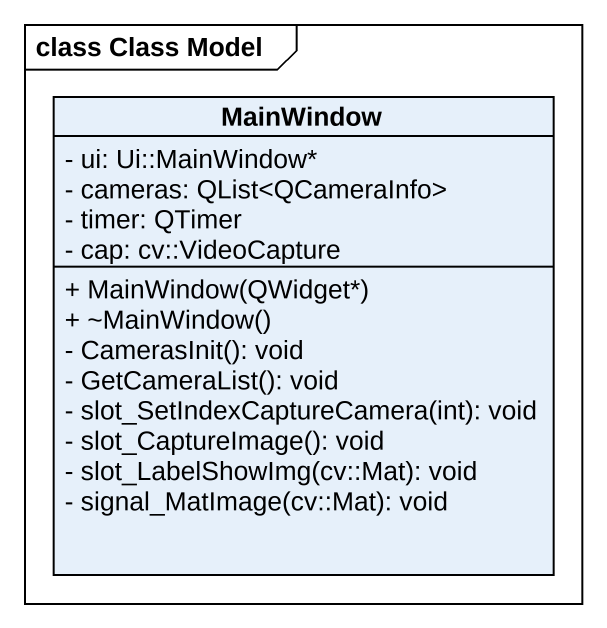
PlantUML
@startuml
mainframe class Class Model
hide circle
hide empty members
skinparam classAttributeIconSize 0
class MainWindow {
  - ui: Ui::MainWindow*
  - cameras: QList<QCameraInfo>
  - timer: QTimer
  - cap: cv::VideoCapture
  + MainWindow(QWidget*)
  + ~MainWindow()
  - CamerasInit(): void
  - GetCameraList(): void
  - slot_SetIndexCaptureCamera(int): void
  - slot_CaptureImage(): void
  - slot_LabelShowImg(cv::Mat): void
  - signal_MatImage(cv::Mat): void
}
@enduml
